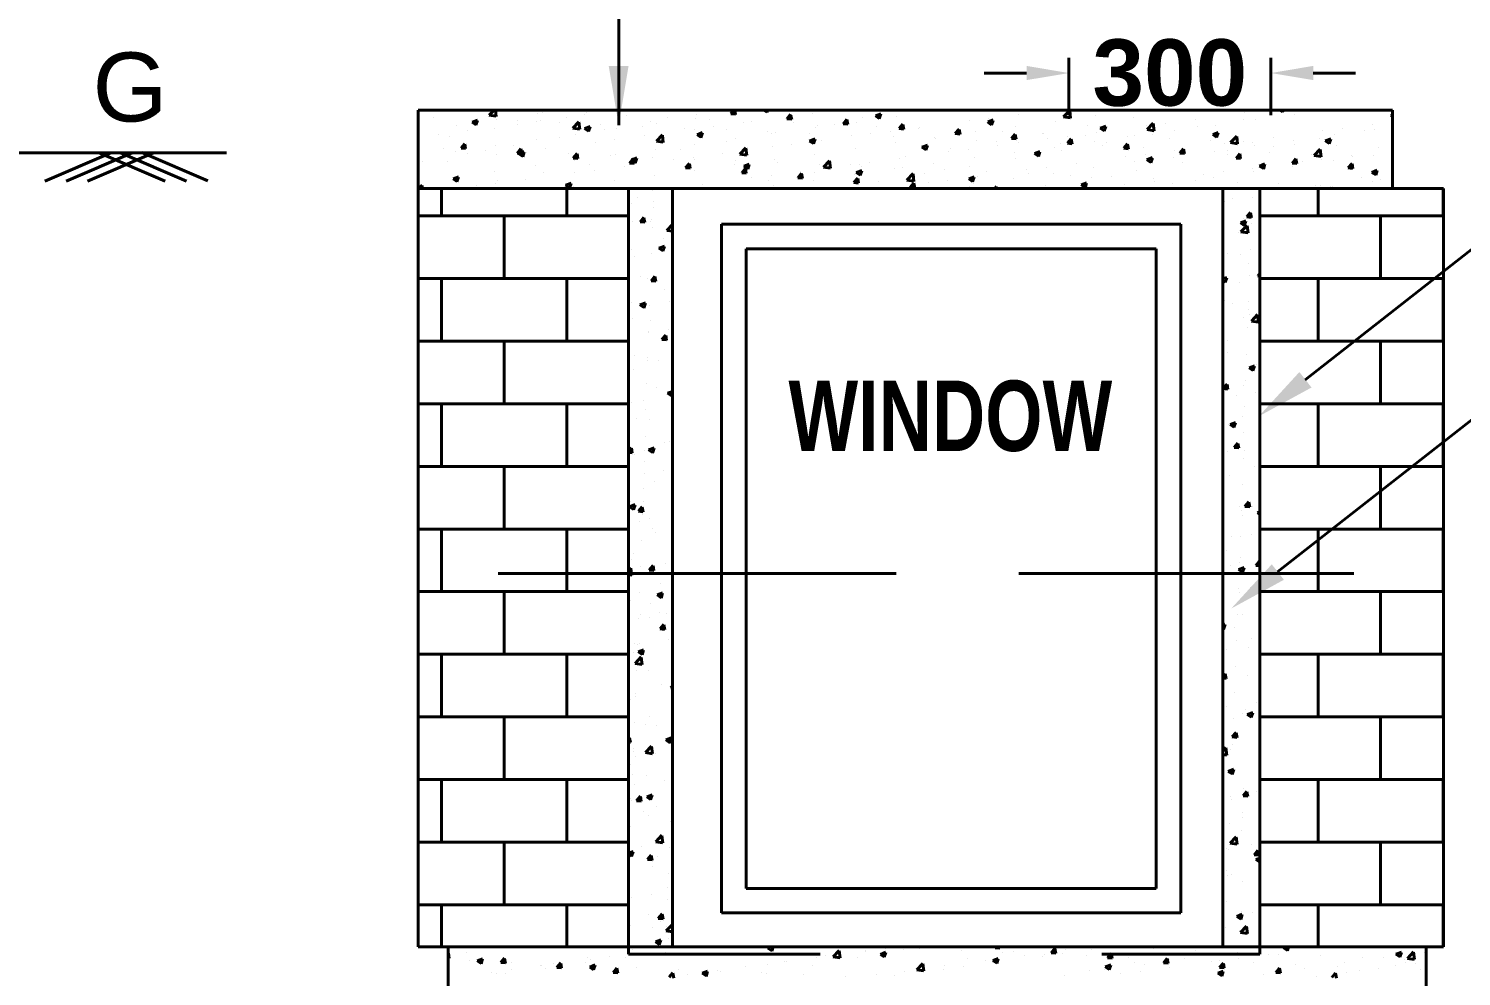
# Model space of a CAD drawing. Header units: metres. Extents: x 3660 to 3928, y -2018 to -1928.
# Drawn here: x 3703.822 to 3707.338, y -2004.136 to -2001.811 of the extents above; entities that cross this region are included whole.
import ezdxf

# ---------------------------------------------------------------- set-up
doc = ezdxf.new("R2010")
doc.units = ezdxf.units.M
doc.header["$LTSCALE"] = 2
doc.styles.add('t7', font='arial.ttf')
doc.styles.add('t8', font='arialbd.ttf')

# ---------------------------------------------------------------- blocks, each defined once
blk = doc.blocks.new('RGHG')
at = {"color": 0, "lineweight": 40}
for p, q in [((286371.05, 37098.65), (286371.05, 37109.63)), ((286406.29, 37103.91), (286406.29, 37099.43)), ((286422.1, 37103.91), (286422.1, 37099.43)), ((286402.98, 37102.73), (286399.67, 37102.73)), ((286425.41, 37102.73), (286428.72, 37102.73)), ((286355.36, 37034.33), (286355.36, 37099.82)), ((286431.61, 37099.82), (286355.36, 37099.82)), ((286356.57, 37099.25), (286356.57, 37099.25)), ((286359.58, 37098.89), (286360.01, 37099.05)), ((286359.84, 37099.11), (286359.84, 37099.11)), ((286359.88, 37098.65), (286360.01, 37099.02)), ((286360.92, 37099.43), (286361.3, 37099.82)), ((286360.92, 37099.43), (286361.47, 37099.35)), ((286361.47, 37099.32), (286361.41, 37099.82)), ((286361.51, 37099.12), (286361.51, 37099.12)), ((286361.82, 37099.8), (286361.82, 37099.8)), ((286363.11, 37098.98), (286363.11, 37098.98)), ((286364.65, 37098.93), (286364.65, 37098.93)), ((286364.66, 37099.55), (286364.66, 37099.55)), ((286364.93, 37099.03), (286364.93, 37099.03)), ((286365.09, 37099.66), (286365.09, 37099.66)), ((286366.97, 37099.24), (286366.97, 37099.24)), ((286368.36, 37099.52), (286368.36, 37099.52)), ((286368.5, 37099.64), (286368.5, 37099.64)), ((286370.84, 37099.75), (286370.84, 37099.75)), ((286371.63, 37099.38), (286371.63, 37099.38)), ((286374.9, 37099.25), (286374.9, 37099.25)), ((286377.1, 37099.19), (286377.1, 37099.19)), ((286377.12, 37099.52), (286377.12, 37099.52)), ((286378.17, 37099.11), (286378.17, 37099.11)), ((286379.83, 37099.53), (286380.07, 37099.82)), ((286379.83, 37099.53), (286380.19, 37099.5)), ((286380.19, 37099.47), (286380.13, 37099.82)), ((286380.28, 37099.65), (286380.28, 37099.65)), ((286381.44, 37098.97), (286381.44, 37098.97)), ((286382.42, 37099.82), (286382.64, 37099.67)), ((286382.64, 37099.65), (286382.69, 37099.82)), ((286384.22, 37099.15), (286384.51, 37099.5)), ((286384.22, 37099.15), (286384.59, 37099.12)), ((286384.59, 37099.09), (286384.51, 37099.47)), ((286384.67, 37099.37), (286384.67, 37099.37)), ((286386.2, 37099.57), (286386.2, 37099.57)), ((286388.61, 37098.76), (286388.91, 37099.12)), ((286388.98, 37098.7), (286388.91, 37099.09)), ((286390.17, 37099.22), (286390.17, 37099.22)), ((286391.14, 37099.39), (286391.56, 37099.55)), ((286391.14, 37099.39), (286391.44, 37099.18)), ((286391.44, 37099.15), (286391.56, 37099.53)), ((286392.77, 37099.32), (286392.77, 37099.32)), ((286395.87, 37099.71), (286395.87, 37099.71)), ((286398.5, 37098.98), (286398.5, 37098.98)), ((286399.94, 37098.9), (286400.37, 37099.06)), ((286400.03, 37099.18), (286400.03, 37099.18)), ((286400.24, 37098.66), (286400.37, 37099.03)), ((286402.35, 37099.49), (286402.35, 37099.49)), ((286405.21, 37098.96), (286405.21, 37098.96)), ((286405.87, 37099.31), (286406.35, 37099.81)), ((286405.87, 37099.31), (286406.42, 37099.23)), ((286406.42, 37099.21), (286406.35, 37099.79)), ((286408.39, 37099.42), (286408.39, 37099.42)), ((286411.35, 37099.24), (286411.35, 37099.24)), ((286416.19, 37099.11), (286416.19, 37099.11)), ((286419.97, 37099.12), (286419.97, 37099.12)), ((286420.06, 37099.62), (286420.06, 37099.62)), ((286420.88, 37099.09), (286420.88, 37099.09)), ((286421.59, 37099.82), (286421.59, 37099.82)), ((286422.8, 37099.82), (286423, 37099.69)), ((286423, 37099.66), (286423.05, 37099.82)), ((286423.54, 37099.74), (286423.54, 37099.74)), ((286423.98, 37099.48), (286423.98, 37099.48)), ((286431.5, 37099.4), (286431.61, 37099.45)), ((286431.5, 37099.4), (286431.61, 37099.33)), ((286431.61, 37093.7), (286431.61, 37099.82)), ((286356.93, 37097.92), (286356.93, 37097.92)), ((286358.33, 37098.66), (286358.33, 37098.66)), ((286359.25, 37098.22), (286359.25, 37098.22)), ((286359.58, 37098.89), (286359.88, 37098.68)), ((286361.36, 37098.41), (286361.36, 37098.41)), ((286363.11, 37098.73), (286363.11, 37098.73)), ((286366.38, 37098.84), (286366.38, 37098.84)), ((286367.46, 37098.42), (286367.94, 37098.91)), ((286367.46, 37098.42), (286368.01, 37098.33)), ((286367.68, 37097.9), (286367.68, 37097.9)), ((286368.01, 37098.31), (286367.94, 37098.89)), ((286368.38, 37098.39), (286368.81, 37098.56)), ((286368.38, 37098.39), (286368.69, 37098.19)), ((286368.69, 37098.16), (286368.81, 37098.53)), ((286369.65, 37098.7), (286369.65, 37098.7)), ((286369.97, 37098.29), (286369.97, 37098.29)), ((286370.86, 37098.36), (286370.86, 37098.36)), ((286372.92, 37098.56), (286372.92, 37098.56)), ((286373.08, 37097.84), (286373.08, 37097.84)), ((286373.54, 37098.91), (286373.54, 37098.91)), ((286374, 37098.8), (286374, 37098.8)), ((286374, 37097.4), (286374.48, 37097.9)), ((286374.54, 37097.29), (286374.48, 37097.88)), ((286376.19, 37098.42), (286376.19, 37098.42)), ((286376.95, 37098.35), (286376.95, 37098.35)), ((286377.19, 37097.9), (286377.61, 37098.07)), ((286377.19, 37097.9), (286377.49, 37097.7)), ((286377.49, 37097.67), (286377.61, 37098.04)), ((286378.48, 37098.55), (286378.48, 37098.55)), ((286379.46, 37098.28), (286379.46, 37098.28)), ((286380.8, 37098.86), (286380.8, 37098.86)), ((286382.73, 37098.15), (286382.73, 37098.15)), ((286383.03, 37097.99), (286383.03, 37097.99)), ((286383.35, 37098.04), (286383.35, 37098.04)), ((286384.71, 37098.83), (286384.71, 37098.83)), ((286386, 37098.01), (286386, 37098.01)), ((286386.44, 37098.43), (286386.44, 37098.43)), ((286386.6, 37098.6), (286386.6, 37098.6)), ((286387.98, 37098.69), (286387.98, 37098.69)), ((286388.61, 37098.76), (286388.98, 37098.73)), ((286389.27, 37097.87), (286389.27, 37097.87)), ((286389.63, 37098.89), (286389.63, 37098.89)), ((286390.78, 37097.97), (286390.78, 37097.97)), ((286391.25, 37098.55), (286391.25, 37098.55)), ((286392.31, 37098.17), (286392.31, 37098.17)), ((286393.01, 37098.38), (286393.3, 37098.73)), ((286393.01, 37098.38), (286393.37, 37098.35)), ((286393.37, 37098.32), (286393.3, 37098.7)), ((286394.52, 37098.42), (286394.52, 37098.42)), ((286394.63, 37098.47), (286394.63, 37098.47)), ((286397.4, 37098), (286397.7, 37098.35)), ((286397.4, 37098), (286397.77, 37097.96)), ((286397.77, 37097.93), (286397.7, 37098.32)), ((286397.79, 37098.28), (286397.79, 37098.28)), ((286398.97, 37098.13), (286398.97, 37098.13)), ((286399.94, 37098.9), (286400.24, 37098.69)), ((286401.06, 37098.14), (286401.06, 37098.14)), ((286401.79, 37097.61), (286402.09, 37097.96)), ((286402.16, 37097.55), (286402.09, 37097.93)), ((286402.12, 37098.56), (286402.12, 37098.56)), ((286404.21, 37098.01), (286404.21, 37098.01)), ((286404.33, 37098), (286404.33, 37098)), ((286407.6, 37097.86), (286407.6, 37097.86)), ((286407.78, 37098.63), (286407.78, 37098.63)), ((286408.47, 37098.09), (286408.47, 37098.09)), ((286408.74, 37098.41), (286409.17, 37098.57)), ((286408.74, 37098.41), (286409.05, 37098.2)), ((286409.05, 37098.17), (286409.17, 37098.54)), ((286411.46, 37097.81), (286411.46, 37097.81)), ((286412.33, 37098.6), (286412.33, 37098.6)), ((286412.41, 37098.3), (286412.89, 37098.8)), ((286412.41, 37098.3), (286412.96, 37098.22)), ((286412.82, 37097.9), (286412.82, 37097.9)), ((286412.96, 37098.19), (286412.89, 37098.77)), ((286413.87, 37098.8), (286413.87, 37098.8)), ((286414.56, 37098.2), (286414.56, 37098.2)), ((286416.39, 37098.51), (286416.39, 37098.51)), ((286417.55, 37097.92), (286417.97, 37098.08)), ((286417.55, 37097.92), (286417.85, 37097.71)), ((286417.74, 37098.66), (286417.74, 37098.66)), ((286417.85, 37097.68), (286417.97, 37098.05)), ((286426.17, 37098.22), (286426.17, 37098.22)), ((286427.09, 37097.9), (286427.09, 37097.9)), ((286427.7, 37098.42), (286427.7, 37098.42)), ((286429.45, 37098.2), (286429.45, 37098.2)), ((286430.02, 37098.72), (286430.02, 37098.72)), ((286430.23, 37098.33), (286430.23, 37098.33)), ((286355.39, 37097.71), (286355.39, 37097.71)), ((286357.33, 37096.82), (286357.33, 37096.82)), ((286357.79, 37097.8), (286357.79, 37097.8)), ((286358.71, 37096.85), (286359, 37097.2)), ((286358.71, 37096.85), (286359.07, 37096.82)), ((286359.07, 37096.79), (286359, 37097.17)), ((286361.44, 37097.08), (286361.44, 37097.08)), ((286362.83, 37097.07), (286362.83, 37097.07)), ((286363.1, 37096.46), (286363.4, 37096.82)), ((286363.47, 37096.4), (286363.4, 37096.79)), ((286364.58, 37097.51), (286364.58, 37097.51)), ((286365.36, 37096.82), (286365.36, 37096.82)), ((286366.4, 37097.68), (286366.4, 37097.68)), ((286369.22, 37097.33), (286369.22, 37097.33)), ((286370.76, 37097.53), (286370.76, 37097.53)), ((286373.93, 37096.76), (286373.93, 37096.76)), ((286374, 37097.4), (286374.54, 37097.32)), ((286375.88, 37096.76), (286375.88, 37096.76)), ((286377.02, 37097.15), (286377.02, 37097.15)), ((286379.46, 37097.38), (286379.46, 37097.38)), ((286380.21, 37097.61), (286380.21, 37097.61)), ((286380.54, 37096.39), (286381.01, 37096.89)), ((286381.08, 37096.28), (286381.01, 37096.86)), ((286383.06, 37096.95), (286383.06, 37096.95)), ((286384.59, 37097.15), (286384.59, 37097.15)), ((286385.99, 37097.41), (286386.42, 37097.58)), ((286385.99, 37097.41), (286386.29, 37097.21)), ((286386.29, 37097.18), (286386.42, 37097.55)), ((286386.91, 37097.46), (286386.91, 37097.46)), ((286389.55, 37096.85), (286389.55, 37096.85)), ((286392.54, 37097.73), (286392.54, 37097.73)), ((286392.7, 37097.28), (286392.7, 37097.28)), ((286394.79, 37096.92), (286395.22, 37097.09)), ((286394.79, 37096.92), (286395.1, 37096.72)), ((286395.1, 37096.69), (286395.22, 37097.06)), ((286395.79, 37097.67), (286395.79, 37097.67)), ((286395.81, 37097.59), (286395.81, 37097.59)), ((286397.06, 37096.79), (286397.06, 37096.79)), ((286398.42, 37096.77), (286398.42, 37096.77)), ((286399.08, 37097.46), (286399.08, 37097.46)), ((286400.64, 37097.4), (286400.64, 37097.4)), ((286400.74, 37097.07), (286400.74, 37097.07)), ((286401.79, 37097.61), (286402.16, 37097.58)), ((286402.35, 37097.32), (286402.35, 37097.32)), ((286404.61, 37097.58), (286404.61, 37097.58)), ((286405.14, 37096.92), (286405.14, 37096.92)), ((286405.62, 37097.18), (286405.62, 37097.18)), ((286406.15, 37097.78), (286406.15, 37097.78)), ((286406.19, 37097.23), (286406.48, 37097.58)), ((286406.19, 37097.23), (286406.55, 37097.19)), ((286406.55, 37097.17), (286406.48, 37097.55)), ((286408.32, 37097.38), (286408.32, 37097.38)), ((286408.89, 37097.04), (286408.89, 37097.04)), ((286409.25, 37097.28), (286409.25, 37097.28)), ((286410.58, 37096.84), (286410.88, 37097.19)), ((286410.58, 37096.84), (286410.95, 37096.81)), ((286410.87, 37097.73), (286410.87, 37097.73)), ((286410.95, 37096.78), (286410.88, 37097.17)), ((286412.16, 37096.9), (286412.16, 37096.9)), ((286414.14, 37097.59), (286414.14, 37097.59)), ((286414.58, 37096.69), (286414.58, 37096.69)), ((286414.97, 37096.46), (286415.27, 37096.81)), ((286415.34, 37096.4), (286415.27, 37096.78)), ((286415.43, 37096.76), (286415.43, 37096.76)), ((286417.41, 37097.45), (286417.41, 37097.45)), ((286418.44, 37097.2), (286418.44, 37097.2)), ((286418.95, 37097.29), (286419.43, 37097.78)), ((286418.95, 37097.29), (286419.49, 37097.2)), ((286419.49, 37097.18), (286419.43, 37097.76)), ((286419.98, 37097.4), (286419.98, 37097.4)), ((286420.68, 37097.31), (286420.68, 37097.31)), ((286420.81, 37097.05), (286420.81, 37097.05)), ((286422.3, 37097.71), (286422.3, 37097.71)), ((286422.31, 37096.98), (286422.31, 37096.98)), ((286423.9, 37097.44), (286423.9, 37097.44)), ((286423.95, 37097.17), (286423.95, 37097.17)), ((286425.49, 37096.27), (286425.96, 37096.77)), ((286425.88, 37097.59), (286425.88, 37097.59)), ((286426.03, 37096.16), (286425.96, 37096.75)), ((286426.35, 37097.43), (286426.78, 37097.59)), ((286426.35, 37097.43), (286426.65, 37097.22)), ((286426.65, 37097.19), (286426.78, 37097.56)), ((286427.22, 37097.03), (286427.22, 37097.03)), ((286430.49, 37096.9), (286430.49, 37096.9)), ((286340.34, 37096.49), (286300.53, 37096.49)), ((286331.29, 37096.49), (286326.13, 37094.26)), ((286332.96, 37096.49), (286327.8, 37094.26)), ((286334.64, 37096.49), (286329.48, 37094.26)), ((286330.38, 37096.49), (286335.54, 37094.26)), ((286332.06, 37096.49), (286337.22, 37094.26)), ((286333.73, 37096.52), (286338.89, 37094.29)), ((286355.68, 37095.84), (286355.68, 37095.84)), ((286357.63, 37095.81), (286357.63, 37095.81)), ((286358.26, 37096.62), (286358.26, 37096.62)), ((286359.25, 37096.45), (286359.25, 37096.45)), ((286360.6, 37096.68), (286360.6, 37096.68)), ((286361.5, 37096.32), (286361.5, 37096.32)), ((286363.04, 37096.52), (286363.04, 37096.52)), ((286363.1, 37096.46), (286363.47, 37096.43)), ((286363.24, 37096.42), (286363.66, 37096.58)), ((286363.24, 37096.42), (286363.54, 37096.21)), ((286363.54, 37096.18), (286363.66, 37096.55)), ((286363.87, 37096.55), (286363.87, 37096.55)), ((286367.14, 37096.41), (286367.14, 37096.41)), ((286367.49, 37096.08), (286367.79, 37096.43)), ((286367.49, 37096.08), (286367.86, 37096.05)), ((286367.6, 37095.87), (286367.6, 37095.87)), ((286367.86, 37096.02), (286367.79, 37096.4)), ((286370.41, 37096.27), (286370.41, 37096.27)), ((286370.78, 37096.32), (286370.78, 37096.32)), ((286371.89, 37095.69), (286372.18, 37096.05)), ((286371.89, 37095.69), (286372.25, 37095.66)), ((286372.04, 37095.93), (286372.47, 37096.09)), ((286372.04, 37095.93), (286372.34, 37095.72)), ((286372.25, 37095.63), (286372.18, 37096.02)), ((286372.31, 37096.15), (286372.31, 37096.15)), ((286372.34, 37095.69), (286372.47, 37096.06)), ((286373.68, 37096.13), (286373.68, 37096.13)), ((286375.34, 37095.93), (286375.34, 37095.93)), ((286376.28, 37095.31), (286376.58, 37095.66)), ((286376.65, 37095.25), (286376.58, 37095.63)), ((286376.87, 37096.13), (286376.87, 37096.13)), ((286376.95, 37095.99), (286376.95, 37095.99)), ((286379.19, 37096.44), (286379.19, 37096.44)), ((286380.13, 37095.57), (286380.13, 37095.57)), ((286380.22, 37095.86), (286380.22, 37095.86)), ((286380.54, 37096.39), (286381.08, 37096.3)), ((286380.84, 37095.44), (286381.27, 37095.6)), ((286381.15, 37095.2), (286381.27, 37095.57)), ((286383.28, 37096), (286383.28, 37096)), ((286383.49, 37095.72), (286383.49, 37095.72)), ((286386.37, 37096.39), (286386.37, 37096.39)), ((286386.76, 37095.58), (286386.76, 37095.58)), ((286387.07, 37095.37), (286387.55, 37095.87)), ((286387.62, 37095.27), (286387.55, 37095.85)), ((286390.7, 37095.75), (286390.7, 37095.75)), ((286393.02, 37096.06), (286393.02, 37096.06)), ((286393.49, 37096.17), (286393.49, 37096.17)), ((286395.72, 37095.64), (286395.72, 37095.64)), ((286396.89, 37096.57), (286396.89, 37096.57)), ((286398.9, 37096.09), (286398.9, 37096.09)), ((286402.04, 37096.53), (286402.04, 37096.53)), ((286402.1, 37096.06), (286402.1, 37096.06)), ((286403.6, 37096.43), (286404.02, 37096.6)), ((286403.6, 37096.43), (286403.9, 37096.23)), ((286403.9, 37096.2), (286404.02, 37096.57)), ((286405.68, 37096.67), (286405.68, 37096.67)), ((286406.85, 37095.67), (286406.85, 37095.67)), ((286410.72, 37096.18), (286410.72, 37096.18)), ((286411.39, 37095.77), (286411.39, 37095.77)), ((286412.26, 37096.39), (286412.26, 37096.39)), ((286412.4, 37095.94), (286412.83, 37096.11)), ((286412.4, 37095.94), (286412.7, 37095.74)), ((286412.7, 37095.71), (286412.83, 37096.08)), ((286414.48, 37096.16), (286414.48, 37096.16)), ((286414.97, 37096.46), (286415.34, 37096.43)), ((286415.16, 37095.75), (286415.16, 37095.75)), ((286417.66, 37096.62), (286417.66, 37096.62)), ((286418.7, 37096.63), (286418.7, 37096.63)), ((286418.73, 37096.36), (286418.73, 37096.36)), ((286419.37, 37096.07), (286419.66, 37096.43)), ((286419.37, 37096.07), (286419.73, 37096.04)), ((286419.73, 37096.01), (286419.66, 37096.4)), ((286421.2, 37095.45), (286421.63, 37095.62)), ((286421.51, 37095.22), (286421.63, 37095.59)), ((286421.97, 37096.49), (286421.97, 37096.49)), ((286423.76, 37095.69), (286424.06, 37096.04)), ((286423.76, 37095.69), (286424.13, 37095.66)), ((286424.13, 37095.63), (286424.06, 37096.01)), ((286424.56, 37095.8), (286424.56, 37095.8)), ((286425.24, 37096.35), (286425.24, 37096.35)), ((286425.49, 37096.27), (286426.03, 37096.19)), ((286426.09, 37096), (286426.09, 37096)), ((286427.01, 37095.86), (286427.01, 37095.86)), ((286428.16, 37095.3), (286428.45, 37095.66)), ((286428.41, 37096.31), (286428.41, 37096.31)), ((286428.52, 37095.24), (286428.45, 37095.63)), ((286428.51, 37096.21), (286428.51, 37096.21)), ((286430.16, 37096.3), (286430.16, 37096.3)), ((286358.09, 37094.44), (286358.52, 37094.61)), ((286358.09, 37094.44), (286358.39, 37094.24)), ((286358.18, 37094.58), (286358.18, 37094.58)), ((286358.39, 37094.21), (286358.52, 37094.58)), ((286361.36, 37095.04), (286361.36, 37095.04)), ((286364.51, 37095.47), (286364.51, 37095.47)), ((286365.17, 37094.92), (286365.17, 37094.92)), ((286367.61, 37094.92), (286367.61, 37094.92)), ((286368.74, 37095.54), (286368.74, 37095.54)), ((286369.15, 37095.12), (286369.15, 37095.12)), ((286371.47, 37095.42), (286371.47, 37095.42)), ((286373.86, 37094.72), (286373.86, 37094.72)), ((286376.28, 37095.31), (286376.65, 37095.28)), ((286376.95, 37095.11), (286376.95, 37095.11)), ((286380.68, 37094.93), (286380.97, 37095.28)), ((286380.68, 37094.93), (286381.04, 37094.89)), ((286380.84, 37095.44), (286381.15, 37095.23)), ((286381.04, 37094.86), (286380.97, 37095.25)), ((286381.45, 37094.53), (286381.45, 37094.53)), ((286382.98, 37094.73), (286382.98, 37094.73)), ((286385.07, 37094.54), (286385.36, 37094.89)), ((286385.07, 37094.54), (286385.44, 37094.51)), ((286385.3, 37095.04), (286385.3, 37095.04)), ((286385.44, 37094.48), (286385.36, 37094.86)), ((286386.35, 37094.95), (286386.35, 37094.95)), ((286387.07, 37095.37), (286387.62, 37095.29)), ((286389.17, 37095.55), (286389.17, 37095.55)), ((286389.46, 37094.16), (286389.76, 37094.51)), ((286389.48, 37094.81), (286389.48, 37094.81)), ((286389.64, 37094.95), (286390.07, 37095.11)), ((286389.64, 37094.95), (286389.95, 37094.74)), ((286389.83, 37094.1), (286389.76, 37094.48)), ((286389.92, 37095.56), (286389.92, 37095.56)), ((286389.95, 37094.71), (286390.07, 37095.08)), ((286390.03, 37095.44), (286390.03, 37095.44)), ((286392.62, 37095.24), (286392.62, 37095.24)), ((286393.3, 37095.3), (286393.3, 37095.3)), ((286393.61, 37094.36), (286394.09, 37094.86)), ((286394.16, 37094.25), (286394.09, 37094.83)), ((286394.96, 37094.83), (286394.96, 37094.83)), ((286396.57, 37095.16), (286396.57, 37095.16)), ((286398.45, 37094.46), (286398.88, 37094.62)), ((286398.45, 37094.46), (286398.75, 37094.25)), ((286398.53, 37095.44), (286398.53, 37095.44)), ((286398.75, 37094.22), (286398.88, 37094.59)), ((286399.13, 37094.66), (286399.13, 37094.66)), ((286399.84, 37095.03), (286399.84, 37095.03)), ((286401.97, 37094.49), (286401.97, 37094.49)), ((286403, 37095.17), (286403, 37095.17)), ((286403.11, 37094.89), (286403.11, 37094.89)), ((286404.53, 37095.37), (286404.53, 37095.37)), ((286405.06, 37094.88), (286405.06, 37094.88)), ((286406.38, 37094.75), (286406.38, 37094.75)), ((286408.02, 37094.53), (286408.02, 37094.53)), ((286408.24, 37095.34), (286408.24, 37095.34)), ((286409.65, 37094.61), (286409.65, 37094.61)), ((286411.59, 37095.14), (286411.59, 37095.14)), ((286412.92, 37094.47), (286412.92, 37094.47)), ((286416.83, 37094.78), (286416.83, 37094.78)), ((286417.59, 37094.58), (286417.59, 37094.58)), ((286418.37, 37094.99), (286418.37, 37094.99)), ((286420.69, 37095.29), (286420.69, 37095.29)), ((286420.74, 37095.01), (286420.74, 37095.01)), ((286421.2, 37095.45), (286421.51, 37095.25)), ((286423.83, 37095.41), (286423.83, 37095.41)), ((286428.16, 37095.3), (286428.52, 37095.27)), ((286429.2, 37094.55), (286429.2, 37094.55)), ((286430, 37094.96), (286430.43, 37095.13)), ((286430, 37094.96), (286430.31, 37094.76)), ((286430.31, 37094.73), (286430.43, 37095.1)), ((286355.36, 37093.7), (286371.82, 37093.7)), ((286355.42, 37093.7), (286355.68, 37093.96)), ((286355.7, 37093.7), (286355.68, 37093.94)), ((286357.18, 37091.55), (286357.18, 37093.7)), ((286358.02, 37093.7), (286358.02, 37093.7)), ((286359.89, 37093.9), (286359.89, 37093.9)), ((286361.42, 37094.1), (286361.42, 37094.1)), ((286361.59, 37094.31), (286361.59, 37094.31)), ((286363.74, 37094.41), (286363.74, 37094.41)), ((286366.89, 37093.95), (286367.32, 37094.12)), ((286366.89, 37093.95), (286367.2, 37093.75)), ((286366.98, 37091.55), (286366.98, 37093.7)), ((286367.2, 37093.72), (286367.32, 37094.09)), ((286367.53, 37093.83), (286367.53, 37093.83)), ((286370.71, 37094.29), (286370.71, 37094.29)), ((286386.16, 37093.7), (286371.82, 37093.7)), ((286371.82, 37093.7), (286371.82, 37033.78)), ((286373.72, 37093.52), (286373.72, 37093.52)), ((286375.26, 37093.72), (286375.26, 37034.33)), ((286375.26, 37093.72), (286375.26, 37093.72)), ((286377.58, 37094.02), (286377.58, 37094.02)), ((286379.2, 37093.72), (286379.2, 37093.72)), ((286382.78, 37094.33), (286382.78, 37094.33)), ((286383.2, 37093.96), (286383.2, 37093.96)), ((286386.16, 37093.7), (286406.92, 37093.7)), ((286386.3, 37094.35), (286386.3, 37094.35)), ((286389.46, 37094.16), (286389.83, 37094.12)), ((286391.39, 37094.22), (286391.39, 37094.22)), ((286393.61, 37094.36), (286394.16, 37094.28)), ((286393.86, 37093.77), (286394.15, 37094.12)), ((286393.86, 37093.77), (286394.22, 37093.74)), ((286394.22, 37093.71), (286394.15, 37094.1)), ((286395.28, 37094.15), (286395.28, 37094.15)), ((286396.81, 37094.35), (286396.81, 37094.35)), ((286398.51, 37093.7), (286398.55, 37093.74)), ((286398.55, 37093.7), (286398.55, 37093.71)), ((286398.82, 37094.06), (286398.82, 37094.06)), ((286400.48, 37093.7), (286400.63, 37093.84)), ((286400.64, 37093.7), (286400.63, 37093.82)), ((286404.44, 37093.91), (286404.44, 37093.91)), ((286406.9, 37093.7), (286421.24, 37093.7)), ((286407.25, 37093.97), (286407.68, 37094.13)), ((286407.25, 37093.97), (286407.56, 37093.76)), ((286407.56, 37093.73), (286407.68, 37094.1)), ((286409.11, 37093.77), (286409.11, 37093.77)), ((286410.64, 37093.97), (286410.64, 37093.97)), ((286411.31, 37093.73), (286411.31, 37093.73)), ((286412.96, 37094.27), (286412.96, 37094.27)), ((286414.41, 37094.12), (286414.41, 37094.12)), ((286416.19, 37094.34), (286416.19, 37094.34)), ((286418.35, 37093.72), (286418.35, 37034.33)), ((286419.46, 37094.2), (286419.46, 37094.2)), ((286435.61, 37093.7), (286421.24, 37093.7)), ((286421.24, 37093.7), (286421.24, 37033.78)), ((286422.73, 37094.06), (286422.73, 37094.06)), ((286425.63, 37093.94), (286425.63, 37093.94)), ((286425.79, 37091.55), (286425.79, 37093.7)), ((286426, 37093.92), (286426, 37093.92)), ((286426.8, 37093.89), (286426.8, 37093.89)), ((286426.94, 37093.83), (286426.94, 37093.83)), ((286429.27, 37093.78), (286429.27, 37093.78)), ((286430.08, 37094.26), (286430.08, 37094.26)), ((286430.67, 37094.4), (286430.67, 37094.4)), ((286435.59, 37091.55), (286435.59, 37093.7)), ((286435.61, 37034.33), (286435.61, 37093.7)), ((286372.06, 37092.5), (286372.06, 37092.5)), ((286372.49, 37093), (286372.49, 37093)), ((286373.78, 37092.68), (286373.78, 37092.68)), ((286418.48, 37092.71), (286418.48, 37092.71)), ((286419.08, 37092.88), (286419.08, 37092.88)), ((286420.66, 37092.97), (286420.66, 37092.97)), ((286355.36, 37091.55), (286371.82, 37091.55)), ((286362.08, 37086.65), (286362.08, 37091.55)), ((286372.11, 37091.1), (286372.11, 37091.1)), ((286372.74, 37091.09), (286373.03, 37091.44)), ((286372.74, 37091.09), (286373.1, 37091.05)), ((286373.1, 37091.03), (286373.03, 37091.41)), ((286373.53, 37091.15), (286373.53, 37091.15)), ((286373.65, 37091.3), (286373.65, 37091.3)), ((286373.78, 37092.18), (286373.78, 37092.18)), ((286419.71, 37091.01), (286420.14, 37091.17)), ((286419.95, 37091.37), (286419.95, 37091.37)), ((286420.02, 37090.77), (286420.14, 37091.15)), ((286420.22, 37091.47), (286420.51, 37091.82)), ((286420.22, 37091.47), (286420.58, 37091.43)), ((286420.58, 37091.4), (286420.51, 37091.79)), ((286421.24, 37091.55), (286435.61, 37091.55)), ((286424.79, 37078.73), (286441.34, 37091.7)), ((286430.69, 37086.65), (286430.69, 37091.55)), ((286373.71, 37090.64), (286373.71, 37090.64)), ((286374.81, 37090.42), (286375.26, 37090.89)), ((286374.81, 37090.42), (286375.26, 37090.35)), ((286415.05, 37090.91), (286379.11, 37090.91)), ((286379.11, 37090.91), (286379.11, 37036.99)), ((286415.05, 37036.99), (286415.05, 37090.91)), ((286419.56, 37090.24), (286419.56, 37090.24)), ((286419.71, 37091.01), (286420.02, 37090.8)), ((286419.76, 37090.31), (286420.24, 37090.8)), ((286419.76, 37090.31), (286420.31, 37090.22)), ((286420.31, 37090.2), (286420.24, 37090.78)), ((286420.59, 37090.93), (286420.59, 37090.93)), ((286372.03, 37088.89), (286372.03, 37088.89)), ((286374.2, 37089.02), (286374.63, 37089.18)), ((286374.2, 37089.02), (286374.51, 37088.81)), ((286374.35, 37089.19), (286374.35, 37089.19)), ((286374.51, 37088.79), (286374.63, 37089.16)), ((286374.54, 37089.75), (286374.54, 37089.75)), ((286413.13, 37088.98), (286381.04, 37088.98)), ((286381.04, 37088.98), (286381.04, 37038.91)), ((286413.13, 37038.91), (286413.13, 37088.98)), ((286420.51, 37088.9), (286420.51, 37088.9)), ((286372.29, 37088.39), (286372.29, 37088.39)), ((286373.63, 37088.6), (286373.63, 37088.6)), ((286418.72, 37088.61), (286418.72, 37088.61)), ((286419.72, 37088.55), (286419.72, 37088.55)), ((286420.32, 37087.82), (286420.32, 37087.82)), ((286355.36, 37086.65), (286371.82, 37086.65)), ((286357.18, 37081.75), (286357.18, 37086.65)), ((286366.98, 37081.75), (286366.98, 37086.65)), ((286372.74, 37086.78), (286372.74, 37086.78)), ((286373.34, 37086.62), (286373.34, 37086.62)), ((286373.59, 37086.48), (286373.88, 37086.83)), ((286373.95, 37086.42), (286373.88, 37086.8)), ((286418.35, 37086.62), (286418.65, 37086.73)), ((286418.53, 37086.33), (286418.65, 37086.7)), ((286420.44, 37086.86), (286420.44, 37086.86)), ((286421.07, 37086.86), (286421.24, 37087.06)), ((286421.07, 37086.86), (286421.24, 37086.84)), ((286421.24, 37086.65), (286435.61, 37086.65)), ((286425.79, 37081.75), (286425.79, 37086.65)), ((286435.59, 37081.75), (286435.59, 37086.65)), ((286373.56, 37086.56), (286373.56, 37086.56)), ((286373.59, 37086.48), (286373.95, 37086.45)), ((286374.64, 37085.8), (286374.64, 37085.8)), ((286418.35, 37086.48), (286418.53, 37086.36)), ((286419.64, 37086.34), (286419.64, 37086.34)), ((286372.04, 37084.74), (286372.04, 37084.74)), ((286372.71, 37084.58), (286373.14, 37084.74)), ((286372.71, 37084.58), (286373.02, 37084.37)), ((286373.02, 37084.34), (286373.14, 37084.71)), ((286373.48, 37084.52), (286373.48, 37084.52)), ((286375, 37084.87), (286375, 37084.87)), ((286418.46, 37084.95), (286418.46, 37084.95)), ((286419.12, 37084.69), (286419.12, 37084.69)), ((286420.36, 37084.82), (286420.36, 37084.82)), ((286372.13, 37083.51), (286372.13, 37083.51)), ((286373.51, 37083.39), (286373.51, 37083.39)), ((286419.93, 37083.61), (286419.93, 37083.61)), ((286420.35, 37084.23), (286420.35, 37084.23)), ((286420.42, 37083.86), (286420.42, 37083.86)), ((286420.57, 37083.32), (286421.05, 37083.82)), ((286420.57, 37083.32), (286421.12, 37083.24)), ((286421.12, 37083.22), (286421.05, 37083.8)), ((286373.39, 37082.45), (286373.39, 37082.45)), ((286373.41, 37082.48), (286373.41, 37082.48)), ((286374.44, 37081.87), (286374.73, 37082.22)), ((286374.8, 37081.81), (286374.73, 37082.19)), ((286374.92, 37082.65), (286374.92, 37082.65)), ((286420.29, 37082.78), (286420.29, 37082.78)), ((286355.36, 37081.75), (286371.82, 37081.75)), ((286362.08, 37076.85), (286362.08, 37081.75)), ((286374.44, 37081.87), (286374.8, 37081.84)), ((286418.74, 37081.81), (286418.74, 37081.81)), ((286421.18, 37081.43), (286421.18, 37081.43)), ((286421.24, 37081.75), (286435.61, 37081.75)), ((286430.69, 37076.85), (286430.69, 37081.75)), ((286372.27, 37080.64), (286372.27, 37080.64)), ((286373.31, 37080.24), (286373.31, 37080.24)), ((286373.33, 37080.44), (286373.33, 37080.44)), ((286374.2, 37080.24), (286374.2, 37080.24)), ((286418.7, 37080.85), (286418.7, 37080.85)), ((286420.21, 37080.74), (286420.21, 37080.74)), ((286421, 37079.91), (286421, 37079.91)), ((286372.22, 37079.55), (286372.22, 37079.55)), ((286420.39, 37079.66), (286420.82, 37079.82)), ((286420.39, 37079.66), (286420.69, 37079.45)), ((286420.69, 37079.42), (286420.82, 37079.79)), ((286373.26, 37078.4), (286373.26, 37078.4)), ((286374.02, 37078.13), (286374.02, 37078.13)), ((286374.88, 37077.67), (286375.26, 37077.81)), ((286374.88, 37077.67), (286375.18, 37077.46)), ((286375.18, 37077.44), (286375.26, 37077.65)), ((286418.37, 37078.03), (286418.67, 37078.38)), ((286418.37, 37078.03), (286418.74, 37078)), ((286418.74, 37077.97), (286418.67, 37078.35)), ((286419.98, 37078.3), (286419.98, 37078.3)), ((286420.14, 37078.7), (286420.14, 37078.7)), ((286420.92, 37077.69), (286420.92, 37077.69)), ((286355.36, 37076.85), (286371.82, 37076.85)), ((286357.18, 37071.94), (286357.18, 37076.85)), ((286366.98, 37071.94), (286366.98, 37076.85)), ((286372.02, 37076.98), (286372.02, 37076.98)), ((286372.98, 37077.12), (286372.98, 37077.12)), ((286418.44, 37077.2), (286418.44, 37077.2)), ((286419.39, 37077.49), (286419.39, 37077.49)), ((286420.07, 37076.66), (286420.07, 37076.66)), ((286421.24, 37076.85), (286435.61, 37076.85)), ((286422.63, 37063.69), (286439.18, 37076.65)), ((286425.79, 37071.94), (286425.79, 37076.85)), ((286435.59, 37071.94), (286435.59, 37076.85)), ((286372.41, 37075.71), (286372.41, 37075.71)), ((286373.18, 37076.36), (286373.18, 37076.36)), ((286373.49, 37075.64), (286373.49, 37075.64)), ((286418.9, 37075.22), (286419.33, 37075.38)), ((286419.91, 37075.85), (286419.91, 37075.85)), ((286373.11, 37074.32), (286373.11, 37074.32)), ((286418.76, 37075.19), (286418.76, 37075.19)), ((286418.9, 37075.22), (286419.2, 37075.01)), ((286419.2, 37074.98), (286419.32, 37075.35)), ((286419.31, 37075.28), (286419.31, 37075.28)), ((286419.99, 37074.62), (286419.99, 37074.62)), ((286371.82, 37073.13), (286372.04, 37073.39)), ((286372.11, 37072.98), (286372.04, 37073.36)), ((286373.08, 37073.17), (286373.08, 37073.17)), ((286373.39, 37073.23), (286373.82, 37073.39)), ((286373.39, 37073.23), (286373.69, 37073.02)), ((286373.69, 37072.99), (286373.82, 37073.36)), ((286374.66, 37073.81), (286374.66, 37073.81)), ((286375.06, 37073.86), (286375.06, 37073.86)), ((286419.22, 37073.42), (286419.52, 37073.77)), ((286419.22, 37073.42), (286419.59, 37073.39)), ((286419.59, 37073.36), (286419.52, 37073.74)), ((286420.02, 37073.16), (286420.02, 37073.16)), ((286371.82, 37073.03), (286372.11, 37073.01)), ((286372.26, 37072.88), (286372.26, 37072.88)), ((286373.04, 37072.29), (286373.04, 37072.29)), ((286418.68, 37073.09), (286418.68, 37073.09)), ((286419.92, 37072.58), (286419.92, 37072.58)), ((286355.36, 37071.94), (286371.82, 37071.94)), ((286362.08, 37067.04), (286362.08, 37071.94)), ((286373.05, 37071.39), (286373.05, 37071.39)), ((286374.59, 37071.59), (286374.59, 37071.59)), ((286418.86, 37071.24), (286418.86, 37071.24)), ((286420.84, 37071.92), (286420.84, 37071.92)), ((286421.24, 37071.94), (286435.61, 37071.94)), ((286430.69, 37067.04), (286430.69, 37071.94)), ((286372.96, 37070.25), (286372.96, 37070.25)), ((286373.84, 37070.74), (286373.84, 37070.74)), ((286418.4, 37070.75), (286418.4, 37070.75)), ((286419.84, 37070.54), (286419.84, 37070.54)), ((286371.9, 37068.79), (286372.33, 37068.95)), ((286371.9, 37068.79), (286372.2, 37068.58)), ((286372, 37069.22), (286372, 37069.22)), ((286372.2, 37068.55), (286372.33, 37068.92)), ((286372.59, 37068.43), (286372.89, 37068.78)), ((286372.96, 37068.37), (286372.89, 37068.76)), ((286372.98, 37069.18), (286372.98, 37069.18)), ((286418.43, 37069.44), (286418.43, 37069.44)), ((286419.62, 37068.81), (286419.62, 37068.81)), ((286420.07, 37068.81), (286420.37, 37069.16)), ((286420.07, 37068.81), (286420.44, 37068.78)), ((286420.44, 37068.75), (286420.37, 37069.14)), ((286420.66, 37068.84), (286420.66, 37068.84)), ((286372.59, 37068.43), (286372.96, 37068.4)), ((286372.65, 37067.61), (286372.65, 37067.61)), ((286372.89, 37068.21), (286372.89, 37068.21)), ((286373.47, 37067.88), (286373.47, 37067.88)), ((286419.77, 37068.5), (286419.77, 37068.5)), ((286419.89, 37068.09), (286419.89, 37068.09)), ((286421.06, 37068.31), (286421.24, 37068.38)), ((286421.06, 37068.31), (286421.24, 37068.19)), ((286355.36, 37067.04), (286371.82, 37067.04)), ((286357.18, 37062.14), (286357.18, 37067.04)), ((286366.98, 37062.14), (286366.98, 37067.04)), ((286373.68, 37067.06), (286373.68, 37067.06)), ((286373.94, 37066.79), (286373.94, 37066.79)), ((286419.05, 37066.43), (286419.05, 37066.43)), ((286419.69, 37066.46), (286419.69, 37066.46)), ((286420.58, 37066.63), (286420.58, 37066.63)), ((286421.24, 37067.04), (286435.61, 37067.04)), ((286425.79, 37062.14), (286425.79, 37067.04)), ((286435.59, 37062.14), (286435.59, 37067.04)), ((286372.81, 37066.17), (286372.81, 37066.17)), ((286418.43, 37065.68), (286418.43, 37065.68)), ((286418.66, 37065.34), (286418.66, 37065.34)), ((286372.07, 37064.65), (286372.07, 37064.65)), ((286372.24, 37065.12), (286372.24, 37065.12)), ((286373.44, 37063.83), (286373.74, 37064.18)), ((286374.7, 37064.36), (286374.7, 37064.36)), ((286418.97, 37064.21), (286418.97, 37064.21)), ((286419.62, 37064.43), (286419.62, 37064.43)), ((286419.72, 37064.85), (286419.72, 37064.85)), ((286420.92, 37064.2), (286421.22, 37064.56)), ((286420.92, 37064.2), (286421.24, 37064.18)), ((286421.24, 37064.43), (286421.22, 37064.53)), ((286361.62, 37063.55), (286392.76, 37063.55)), ((286371.82, 37063.82), (286372, 37064.01)), ((286371.82, 37063.47), (286372.07, 37063.43)), ((286372.05, 37063.55), (286372, 37063.98)), ((286372.07, 37063.4), (286372.05, 37063.55)), ((286372.74, 37064.13), (286372.74, 37064.13)), ((286373.44, 37063.83), (286373.81, 37063.79)), ((286373.81, 37063.76), (286373.74, 37064.15)), ((286402.37, 37063.55), (286428.6, 37063.55)), ((286419.57, 37063.87), (286420, 37064.03)), ((286419.57, 37063.87), (286419.88, 37063.66)), ((286419.88, 37063.63), (286420, 37064)), ((286355.36, 37062.14), (286371.82, 37062.14)), ((286362.08, 37057.24), (286362.08, 37062.14)), ((286372.66, 37062.09), (286372.66, 37062.09)), ((286374.06, 37061.88), (286374.49, 37062.04)), ((286374.33, 37062.74), (286374.33, 37062.74)), ((286374.37, 37061.64), (286374.49, 37062.01)), ((286419.54, 37062.39), (286419.54, 37062.39)), ((286419.68, 37062.1), (286419.68, 37062.1)), ((286420.48, 37062.43), (286420.48, 37062.43)), ((286421.24, 37062.14), (286435.61, 37062.14)), ((286430.69, 37057.24), (286430.69, 37062.14)), ((286371.99, 37061.47), (286371.99, 37061.47)), ((286373.51, 37061.23), (286373.51, 37061.23)), ((286374.06, 37061.88), (286374.37, 37061.67)), ((286418.41, 37061.68), (286418.41, 37061.68)), ((286372.59, 37060.05), (286372.59, 37060.05)), ((286372.72, 37060.33), (286372.72, 37060.33)), ((286373.45, 37060.12), (286373.45, 37060.12)), ((286374.25, 37060.53), (286374.25, 37060.53)), ((286374.8, 37060.41), (286374.8, 37060.41)), ((286419.47, 37060.35), (286419.47, 37060.35)), ((286419.88, 37060.34), (286419.88, 37060.34)), ((286374.29, 37059.22), (286374.59, 37059.57)), ((286374.29, 37059.22), (286374.66, 37059.19)), ((286374.66, 37059.16), (286374.59, 37059.54)), ((286418.35, 37059.53), (286418.51, 37059.59)), ((286418.35, 37059.25), (286418.39, 37059.22)), ((286418.39, 37059.19), (286418.51, 37059.56)), ((286419.29, 37059.3), (286419.29, 37059.3)), ((286372.29, 37058.12), (286372.29, 37058.12)), ((286372.51, 37058.01), (286372.51, 37058.01)), ((286372.57, 37057.44), (286373, 37057.6)), ((286372.57, 37057.44), (286372.88, 37057.23)), ((286372.64, 37058.11), (286372.64, 37058.11)), ((286372.88, 37057.2), (286373, 37057.57)), ((286374.96, 37058.42), (286374.96, 37058.42)), ((286418.64, 37057.58), (286418.64, 37057.58)), ((286419.39, 37058.31), (286419.39, 37058.31)), ((286420.33, 37057.78), (286420.33, 37057.78)), ((286420.58, 37058.47), (286420.58, 37058.47)), ((286355.36, 37057.24), (286371.82, 37057.24)), ((286357.18, 37052.34), (286357.18, 37057.24)), ((286366.98, 37052.34), (286366.98, 37057.24)), ((286372.22, 37057.37), (286372.22, 37057.37)), ((286372.33, 37056.53), (286372.81, 37057.03)), ((286372.33, 37056.53), (286372.88, 37056.45)), ((286372.88, 37056.42), (286372.81, 37057)), ((286421.24, 37057.24), (286435.61, 37057.24)), ((286425.79, 37052.34), (286425.79, 37057.24)), ((286435.59, 37052.34), (286435.59, 37057.24)), ((286372.44, 37055.97), (286372.44, 37055.97)), ((286373.35, 37056), (286373.35, 37056)), ((286418.35, 37055.51), (286418.53, 37055.73)), ((286418.35, 37055.36), (286418.6, 37055.34)), ((286418.6, 37055.31), (286418.53, 37055.7)), ((286418.72, 37055.36), (286418.72, 37055.36)), ((286419.32, 37056.27), (286419.32, 37056.27)), ((286420.25, 37055.56), (286420.25, 37055.56)), ((286372.39, 37054.16), (286372.39, 37054.16)), ((286374.37, 37054.85), (286374.37, 37054.85)), ((286375.14, 37054.61), (286375.26, 37054.74)), ((286375.14, 37054.61), (286375.26, 37054.6)), ((286419.25, 37054.23), (286419.25, 37054.23)), ((286371.97, 37053.71), (286371.97, 37053.71)), ((286372.37, 37053.93), (286372.37, 37053.93)), ((286418.39, 37053.93), (286418.39, 37053.93)), ((286418.64, 37053.15), (286418.64, 37053.15)), ((286420.96, 37053.45), (286420.96, 37053.45)), ((286355.36, 37052.34), (286371.82, 37052.34)), ((286362.08, 37047.44), (286362.08, 37052.34)), ((286372.29, 37051.89), (286372.29, 37051.89)), ((286373.44, 37052.37), (286373.44, 37052.37)), ((286419.17, 37052.19), (286419.17, 37052.19)), ((286419.86, 37052.58), (286419.86, 37052.58)), ((286420.15, 37052.91), (286420.15, 37052.91)), ((286420.25, 37052.52), (286420.68, 37052.68)), ((286420.25, 37052.52), (286420.55, 37052.31)), ((286420.55, 37052.28), (286420.68, 37052.65)), ((286421.24, 37052.34), (286435.61, 37052.34)), ((286430.69, 37047.44), (286430.69, 37052.34)), ((286371.82, 37050.65), (286371.9, 37050.74)), ((286371.97, 37050.33), (286371.9, 37050.71)), ((286373.15, 37051.73), (286373.15, 37051.73)), ((286373.99, 37051.68), (286373.99, 37051.68)), ((286419.08, 37050.77), (286419.38, 37051.12)), ((286419.08, 37050.77), (286419.45, 37050.73)), ((286419.35, 37051.04), (286419.35, 37051.04)), ((286419.45, 37050.7), (286419.38, 37051.09)), ((286371.82, 37050.37), (286371.97, 37050.35)), ((286372.2, 37049.61), (286372.2, 37049.61)), ((286372.22, 37049.85), (286372.22, 37049.85)), ((286373.15, 37049.55), (286373.62, 37050.05)), ((286373.69, 37049.44), (286373.62, 37050.02)), ((286374.74, 37050.53), (286375.17, 37050.69)), ((286374.74, 37050.53), (286375.05, 37050.32)), ((286375.04, 37050.29), (286375.17, 37050.66)), ((286418.35, 37049.69), (286418.57, 37049.93)), ((286418.64, 37049.32), (286418.57, 37049.91)), ((286418.63, 37049.82), (286418.63, 37049.82)), ((286418.93, 37049.8), (286418.93, 37049.8)), ((286419.1, 37050.15), (286419.1, 37050.15)), ((286371.95, 37048.6), (286371.95, 37048.6)), ((286372.38, 37049.26), (286372.38, 37049.26)), ((286373.15, 37049.55), (286373.69, 37049.46)), ((286373.92, 37049.46), (286373.92, 37049.46)), ((286375.22, 37048.47), (286375.22, 37048.47)), ((286418.35, 37049.39), (286418.64, 37049.35)), ((286355.36, 37047.44), (286371.82, 37047.44)), ((286357.18, 37042.54), (286357.18, 37047.44)), ((286366.98, 37042.54), (286366.98, 37047.44)), ((286372.14, 37047.82), (286372.14, 37047.82)), ((286373.25, 37047.78), (286373.25, 37047.78)), ((286374.62, 37047.35), (286374.62, 37047.35)), ((286375.24, 37048.21), (286375.24, 37048.21)), ((286418.76, 37048.07), (286419.19, 37048.24)), ((286418.76, 37048.07), (286419.06, 37047.87)), ((286419.02, 37048.11), (286419.02, 37048.11)), ((286419.06, 37047.84), (286419.19, 37048.21)), ((286421.24, 37047.44), (286435.61, 37047.44)), ((286425.79, 37042.54), (286425.79, 37047.44)), ((286435.59, 37042.54), (286435.59, 37047.44)), ((286372.3, 37047.05), (286372.3, 37047.05)), ((286373.25, 37046.09), (286373.68, 37046.25)), ((286373.55, 37045.85), (286373.68, 37046.22)), ((286419.93, 37046.16), (286420.23, 37046.51)), ((286419.99, 37046.72), (286419.99, 37046.72)), ((286420.3, 37046.1), (286420.23, 37046.48)), ((286421, 37046.53), (286421, 37046.53)), ((286371.95, 37045.95), (286371.95, 37045.95)), ((286372.07, 37045.78), (286372.07, 37045.78)), ((286372.45, 37045.78), (286372.75, 37046.13)), ((286372.45, 37045.78), (286372.82, 37045.75)), ((286372.82, 37045.72), (286372.75, 37046.1)), ((286373.25, 37046.09), (286373.55, 37045.88)), ((286374.01, 37045.35), (286374.01, 37045.35)), ((286375.16, 37046.17), (286375.16, 37046.17)), ((286418.37, 37046.17), (286418.37, 37046.17)), ((286418.95, 37046.07), (286418.95, 37046.07)), ((286419.03, 37045.85), (286419.03, 37045.85)), ((286419.93, 37046.16), (286420.3, 37046.13)), ((286373.01, 37044.94), (286373.01, 37044.94)), ((286373.42, 37044.61), (286373.42, 37044.61)), ((286375.09, 37044.13), (286375.09, 37044.13)), ((286418.38, 37044.3), (286418.38, 37044.3)), ((286418.87, 37044.03), (286418.87, 37044.03)), ((286419.84, 37044.82), (286419.84, 37044.82)), ((286419.91, 37044.5), (286419.91, 37044.5)), ((286371.99, 37043.74), (286371.99, 37043.74)), ((286373.96, 37042.57), (286374.44, 37043.07)), ((286374.5, 37042.46), (286374.43, 37043.04)), ((286418.91, 37042.45), (286419.39, 37042.95)), ((286419.45, 37042.34), (286419.39, 37042.93)), ((286419.79, 37043.42), (286419.79, 37043.42)), ((286355.36, 37042.54), (286371.82, 37042.54)), ((286362.08, 37037.64), (286362.08, 37042.54)), ((286371.82, 37041.67), (286372.19, 37041.81)), ((286372.06, 37041.41), (286372.19, 37041.78)), ((286372.18, 37041.85), (286372.18, 37041.85)), ((286372.81, 37042.22), (286372.81, 37042.22)), ((286373.96, 37042.57), (286374.5, 37042.48)), ((286375.01, 37042.09), (286375.01, 37042.09)), ((286418.61, 37042.07), (286418.61, 37042.07)), ((286418.8, 37041.99), (286418.8, 37041.99)), ((286418.91, 37042.45), (286419.45, 37042.37)), ((286420.62, 37042.39), (286420.62, 37042.39)), ((286420.78, 37041.55), (286421.08, 37041.9)), ((286421.15, 37041.49), (286421.08, 37041.87)), ((286421.24, 37042.54), (286435.61, 37042.54)), ((286430.69, 37037.64), (286430.69, 37042.54)), ((286371.82, 37041.6), (286372.06, 37041.44)), ((286371.92, 37041.7), (286371.92, 37041.7)), ((286373.3, 37041.17), (286373.6, 37041.52)), ((286373.3, 37041.17), (286373.67, 37041.14)), ((286373.67, 37041.11), (286373.6, 37041.49)), ((286373.66, 37040.62), (286373.66, 37040.62)), ((286374.1, 37041.4), (286374.1, 37041.4)), ((286375.19, 37040.82), (286375.19, 37040.82)), ((286420.78, 37041.55), (286421.15, 37041.52)), ((286420.92, 37041.17), (286421.24, 37041.29)), ((286420.92, 37041.17), (286421.23, 37040.96)), ((286421.23, 37040.93), (286421.24, 37040.96)), ((286371.84, 37039.66), (286371.84, 37039.66)), ((286374.94, 37040.05), (286374.94, 37040.05)), ((286418.59, 37040.29), (286418.59, 37040.29)), ((286418.72, 37039.96), (286418.72, 37039.96)), ((286419.01, 37039.97), (286419.01, 37039.97)), ((286373.58, 37038.4), (286373.58, 37038.4)), ((286374.86, 37038.97), (286374.86, 37038.97)), ((286381.04, 37038.91), (286413.13, 37038.91)), ((286418.35, 37038.41), (286418.35, 37038.41)), ((286419.88, 37039.46), (286419.88, 37039.46)), ((286355.36, 37037.64), (286371.82, 37037.64)), ((286357.18, 37034.33), (286357.18, 37037.64)), ((286366.98, 37034.33), (286366.98, 37037.64)), ((286371.93, 37038.2), (286371.93, 37038.2)), ((286372.05, 37038.2), (286372.05, 37038.2)), ((286374.86, 37038.01), (286374.86, 37038.01)), ((286418.65, 37037.92), (286418.65, 37037.92)), ((286421.24, 37037.64), (286435.61, 37037.64)), ((286425.79, 37034.33), (286425.79, 37037.64)), ((286435.59, 37034.33), (286435.59, 37037.64)), ((286373.4, 37036.85), (286373.4, 37036.85)), ((286374.15, 37036.56), (286374.45, 37036.92)), ((286374.15, 37036.56), (286374.52, 37036.53)), ((286374.29, 37036.29), (286374.29, 37036.29)), ((286374.52, 37036.5), (286374.45, 37036.89)), ((286379.11, 37036.99), (286415.05, 37036.99)), ((286419.43, 37036.72), (286419.86, 37036.89)), ((286419.43, 37036.72), (286419.74, 37036.52)), ((286419.74, 37036.49), (286419.86, 37036.86)), ((286419.82, 37037.07), (286419.82, 37037.07)), ((286420.64, 37037.04), (286420.64, 37037.04)), ((286371.97, 37035.99), (286371.97, 37035.99)), ((286373.67, 37035.84), (286373.67, 37035.84)), ((286374.77, 37035.59), (286375.25, 37036.08)), ((286374.77, 37035.59), (286375.26, 37035.51)), ((286374.79, 37035.97), (286374.79, 37035.97)), ((286374.96, 37035.02), (286374.96, 37035.02)), ((286375.26, 37035.97), (286375.25, 37036.06)), ((286418.58, 37035.88), (286418.58, 37035.88)), ((286419.66, 37035.65), (286419.66, 37035.65)), ((286419.72, 37035.47), (286420.2, 37035.97)), ((286419.72, 37035.47), (286420.27, 37035.39)), ((286420.27, 37035.36), (286420.2, 37035.94)), ((286421.19, 37035.85), (286421.19, 37035.85)), ((286357.71, 37034.33), (286355.36, 37034.33)), ((286357.71, 37028.31), (286357.71, 37034.33)), ((286357.71, 37034.33), (286434.26, 37034.33)), ((286358.85, 37034.26), (286358.85, 37034.26)), ((286362.27, 37034.3), (286362.27, 37034.3)), ((286372.17, 37034.1), (286372.17, 37034.1)), ((286373.93, 37034.74), (286374.35, 37034.9)), ((286373.93, 37034.74), (286374.23, 37034.53)), ((286374.23, 37034.5), (286374.35, 37034.87)), ((286374.71, 37033.93), (286374.71, 37033.93)), ((286382.73, 37034.24), (286382.94, 37034.33)), ((286382.73, 37034.24), (286383.03, 37034.04)), ((286383.03, 37034.01), (286383.14, 37034.33)), ((286387.85, 37033.56), (286388.32, 37034.06)), ((286388.39, 37033.45), (286388.32, 37034.03)), ((286390.38, 37034), (286390.38, 37034)), ((286390.39, 37034.07), (286390.39, 37034.07)), ((286391.31, 37034.33), (286391.31, 37034.33)), ((286391.53, 37033.75), (286391.96, 37033.92)), ((286391.84, 37033.52), (286391.96, 37033.89)), ((286391.91, 37034.2), (286391.91, 37034.2)), ((286393.35, 37034.12), (286393.35, 37034.12)), ((286394.58, 37034.19), (286394.58, 37034.19)), ((286397.85, 37034.05), (286397.85, 37034.05)), ((286400.51, 37034.26), (286400.57, 37034.33)), ((286400.51, 37034.26), (286400.88, 37034.23)), ((286400.88, 37034.2), (286400.85, 37034.33)), ((286401.12, 37033.91), (286401.12, 37033.91)), ((286401.96, 37034), (286401.96, 37034)), ((286404.91, 37033.87), (286405.2, 37034.23)), ((286405.27, 37033.81), (286405.2, 37034.2)), ((286406.01, 37034.16), (286406.01, 37034.16)), ((286408.07, 37034.13), (286408.07, 37034.13)), ((286409.64, 37034.32), (286409.64, 37034.32)), ((286412.91, 37034.18), (286412.91, 37034.18)), ((286416.18, 37034.04), (286416.18, 37034.04)), ((286418.59, 37034.31), (286418.59, 37034.31)), ((286419.45, 37033.91), (286419.45, 37033.91)), ((286421.6, 37034.23), (286421.6, 37034.23)), ((286423.09, 37034.26), (286423.27, 37034.33)), ((286423.09, 37034.26), (286423.39, 37034.05)), ((286423.39, 37034.02), (286423.49, 37034.33)), ((286425.77, 37034.25), (286425.77, 37034.25)), ((286431.89, 37033.77), (286432.32, 37033.93)), ((286432.2, 37033.53), (286432.32, 37033.9)), ((286432.8, 37033.44), (286433.27, 37033.94)), ((286433.34, 37033.34), (286433.27, 37033.92)), ((286434.12, 37033.93), (286434.12, 37033.93)), ((286434.26, 37034.33), (286435.61, 37034.33)), ((286434.26, 37034.33), (286434.26, 37028.31)), ((286357.71, 37033.84), (286357.72, 37033.85)), ((286357.71, 37033.47), (286357.79, 37033.46)), ((286357.79, 37033.43), (286357.72, 37033.82)), ((286359.13, 37033.87), (286359.13, 37033.87)), ((286359.37, 37033.28), (286359.37, 37033.28)), ((286359.98, 37033.25), (286360.4, 37033.41)), ((286359.98, 37033.25), (286360.28, 37033.04)), ((286360.28, 37033.02), (286360.4, 37033.39)), ((286361.82, 37033.11), (286362.11, 37033.46)), ((286361.82, 37033.11), (286362.19, 37033.08)), ((286362.19, 37033.05), (286362.11, 37033.43)), ((286362.64, 37033.14), (286362.64, 37033.14)), ((286364.96, 37032.86), (286364.96, 37032.86)), ((286365.02, 37032.87), (286365.02, 37032.87)), ((286365.91, 37033), (286365.91, 37033)), ((286366.21, 37032.73), (286366.51, 37033.08)), ((286366.58, 37032.66), (286366.51, 37033.05)), ((286368.48, 37033.11), (286368.48, 37033.11)), ((286368.59, 37033.48), (286368.59, 37033.48)), ((286368.78, 37032.76), (286369.21, 37032.92)), ((286368.82, 37033.37), (286368.82, 37033.37)), ((286369.08, 37032.53), (286369.21, 37032.9)), ((286369.18, 37032.86), (286369.18, 37032.86)), ((286370.36, 37033.57), (286370.36, 37033.57)), ((286371.62, 37033.54), (286371.62, 37033.54)), ((286371.82, 37033.78), (286386.82, 37033.78)), ((286372.68, 37033.87), (286372.68, 37033.87)), ((286380.97, 37032.78), (286380.97, 37032.78)), ((286382.66, 37032.98), (286382.66, 37032.98)), ((286384.06, 37033.18), (286384.06, 37033.18)), ((286384.19, 37033.19), (286384.19, 37033.19)), ((286386.2, 37032.89), (286386.2, 37032.89)), ((286386.51, 37033.49), (286386.51, 37033.49)), ((286387.24, 37033.64), (286387.24, 37033.64)), ((286387.85, 37033.56), (286388.39, 37033.48)), ((286389.78, 37033.51), (286389.78, 37033.51)), ((286391.53, 37033.75), (286391.84, 37033.55)), ((286394.38, 37032.55), (286394.86, 37033.04)), ((286394.82, 37032.77), (286394.82, 37032.77)), ((286394.93, 37032.44), (286394.86, 37033.02)), ((286396.59, 37032.88), (286396.59, 37032.88)), ((286398.02, 37032.8), (286398.02, 37032.8)), ((286398.39, 37033.39), (286398.39, 37033.39)), ((286399.73, 37033.31), (286399.73, 37033.31)), ((286400.34, 37033.26), (286400.76, 37033.43)), ((286400.34, 37033.26), (286400.64, 37033.06)), ((286400.34, 37033.11), (286400.34, 37033.11)), ((286400.64, 37033.03), (286400.76, 37033.4)), ((286402.83, 37033.7), (286402.83, 37033.7)), ((286404.21, 37033.62), (286404.21, 37033.62)), ((286404.39, 37033.77), (286404.39, 37033.77)), ((286404.91, 37033.87), (286405.27, 37033.84)), ((286405.75, 37033.82), (286405.75, 37033.82)), ((286407.66, 37033.64), (286407.66, 37033.64)), ((286421.24, 37033.78), (286408.88, 37033.78)), ((286409.14, 37032.77), (286409.57, 37032.94)), ((286409.14, 37032.77), (286409.44, 37032.57)), ((286409.3, 37033.49), (286409.59, 37033.84)), ((286409.3, 37033.49), (286409.67, 37033.46)), ((286409.44, 37032.54), (286409.57, 37032.91)), ((286409.67, 37033.43), (286409.59, 37033.81)), ((286410.93, 37033.5), (286410.93, 37033.5)), ((286411.44, 37033.08), (286411.44, 37033.08)), ((286412.17, 37032.95), (286412.17, 37032.95)), ((286413.69, 37033.1), (286413.99, 37033.46)), ((286413.69, 37033.1), (286414.06, 37033.07)), ((286414.06, 37033.04), (286413.99, 37033.43)), ((286414.2, 37033.36), (286414.2, 37033.36)), ((286415.02, 37033.7), (286415.02, 37033.7)), ((286415.36, 37033.41), (286415.36, 37033.41)), ((286417.47, 37033.22), (286417.47, 37033.22)), ((286418.04, 37033.24), (286418.04, 37033.24)), ((286418.09, 37032.72), (286418.38, 37033.07)), ((286418.45, 37032.66), (286418.38, 37033.04)), ((286418.5, 37033.84), (286418.5, 37033.84)), ((286419.58, 37033.44), (286419.58, 37033.44)), ((286420.74, 37033.08), (286420.74, 37033.08)), ((286421.9, 37033.74), (286421.9, 37033.74)), ((286422.72, 37033.77), (286422.72, 37033.77)), ((286424.01, 37032.94), (286424.01, 37032.94)), ((286425.99, 37033.63), (286425.99, 37033.63)), ((286427.28, 37032.81), (286427.28, 37032.81)), ((286427.85, 37033.08), (286427.85, 37033.08)), ((286429.26, 37033.49), (286429.26, 37033.49)), ((286430.94, 37033.47), (286430.94, 37033.47)), ((286431.88, 37032.85), (286431.88, 37032.85)), ((286431.89, 37033.77), (286432.2, 37033.56)), ((286432.53, 37033.35), (286432.53, 37033.35)), ((286432.63, 37033.11), (286432.63, 37033.11)), ((286432.8, 37033.44), (286433.34, 37033.36)), ((286433.41, 37033.05), (286433.41, 37033.05)), ((286361.1, 37032.35), (286361.1, 37032.35)), ((286361.45, 37032.26), (286361.45, 37032.26)), ((286362.2, 37032.26), (286362.2, 37032.26)), ((286362.64, 37032.55), (286362.64, 37032.55)), ((286365.29, 37032.65), (286365.29, 37032.65)), ((286366.21, 37032.73), (286366.58, 37032.69)), ((286368.78, 37032.76), (286369.08, 37032.55)), ((286370.61, 37032.34), (286370.9, 37032.69)), ((286370.61, 37032.34), (286370.97, 37032.31)), ((286370.97, 37032.28), (286370.9, 37032.66)), ((286372.45, 37032.73), (286372.45, 37032.73)), ((286375, 37031.96), (286375.3, 37032.31)), ((286375.37, 37031.9), (286375.3, 37032.28)), ((286375.72, 37032.59), (286375.72, 37032.59)), ((286376.47, 37032.17), (286376.47, 37032.17)), ((286377.58, 37032.27), (286378.01, 37032.43)), ((286377.58, 37032.27), (286377.89, 37032.06)), ((286377.82, 37032.35), (286377.82, 37032.35)), ((286377.89, 37032.03), (286378.01, 37032.4)), ((286378.79, 37032.48), (286378.79, 37032.48)), ((286378.99, 37032.45), (286378.99, 37032.45)), ((286382.26, 37032.31), (286382.26, 37032.31)), ((286382.63, 37032.28), (286382.63, 37032.28)), ((286385.53, 37032.17), (286385.53, 37032.17)), ((286388.8, 37032.03), (286388.8, 37032.03)), ((286391.24, 37032.16), (286391.24, 37032.16)), ((286392.62, 37032.09), (286392.62, 37032.09)), ((286393.41, 37032.42), (286393.41, 37032.42)), ((286394.38, 37032.55), (286394.93, 37032.46)), ((286396.49, 37032.6), (286396.49, 37032.6)), ((286405.94, 37032.12), (286405.94, 37032.12)), ((286407.87, 37032.47), (286407.87, 37032.47)), ((286409.08, 37032.55), (286409.08, 37032.55)), ((286410.32, 37032.22), (286410.32, 37032.22)), ((286411.86, 37032.42), (286411.86, 37032.42)), ((286414.18, 37032.73), (286414.18, 37032.73)), ((286417.94, 37032.28), (286418.37, 37032.45)), ((286417.94, 37032.28), (286418.25, 37032.08)), ((286418.09, 37032.72), (286418.45, 37032.69)), ((286418.25, 37032.05), (286418.37, 37032.42)), ((286421.52, 37032.19), (286421.52, 37032.19)), ((286422.48, 37032.34), (286422.78, 37032.69)), ((286422.48, 37032.34), (286422.85, 37032.3)), ((286422.85, 37032.27), (286422.78, 37032.66)), ((286424.7, 37032.65), (286424.7, 37032.65)), ((286425.69, 37032.04), (286425.69, 37032.04)), ((286426.87, 37031.95), (286427.17, 37032.3)), ((286427.24, 37031.89), (286427.17, 37032.27)), ((286428.01, 37032.34), (286428.01, 37032.34)), ((286429.05, 37032.5), (286429.05, 37032.5)), ((286430.55, 37032.67), (286430.55, 37032.67)), ((286433.82, 37032.53), (286433.82, 37032.53))]:
    blk.add_line(p, q, dxfattribs=at)
at = {"color": 0, "linetype": 'ByBlock', "lineweight": 40}
blk.add_lwpolyline([(286083.35, 36993.59), (286517.28, 36993.59), (286517.28, 37331.41), (286083.35, 37331.41)], close=True, dxfattribs=at)
at = {"color": 0, "lineweight": 40}
for points in [[(286370.27, 37103.28), (286371.05, 37098.65), (286371.82, 37103.28)], [(286402.98, 37103.29), (286402.98, 37102.18), (286406.29, 37102.73)], [(286425.41, 37103.29), (286425.41, 37102.18), (286422.1, 37102.73)], [(286425.28, 37078.12), (286421.16, 37075.87), (286424.33, 37079.33)], [(286423.12, 37063.07), (286419, 37060.82), (286422.17, 37064.28)]]:
    blk.add_solid(points, dxfattribs=at)
at = {"color": 0, "lineweight": 40, "style": 't7'}
blk.add_text('G', height=5.4, dxfattribs=at).set_placement((286329.87, 37098.94))
at = {"color": 0, "linetype": 'Continuous', "lineweight": 40, "style": 't8', "width": 0.75}
blk.add_text('WINDOW', height=5.513, dxfattribs=at).set_placement((286384.34, 37073.15))
at = {"color": 0, "lineweight": 40, "insert": (286414.19, 37102.73), "char_height": 5.197, "attachment_point": 5, "style": 't8'}
blk.add_mtext('\\A1;300', dxfattribs=at)

msp = doc.modelspace()

# ---------------------------------------------------------------- block references
at = {"extrusion": (3.9643e-08, 6.07358e-05, 1), "xscale": 0.0313493109301677, "yscale": 0.0313493109301677, "zscale": 0.0313493109301677}
msp.add_blockref('RGHG', (-5272.26498, -3165.06499, -0.11894), dxfattribs=at)

doc.saveas('drawing.dxf')
